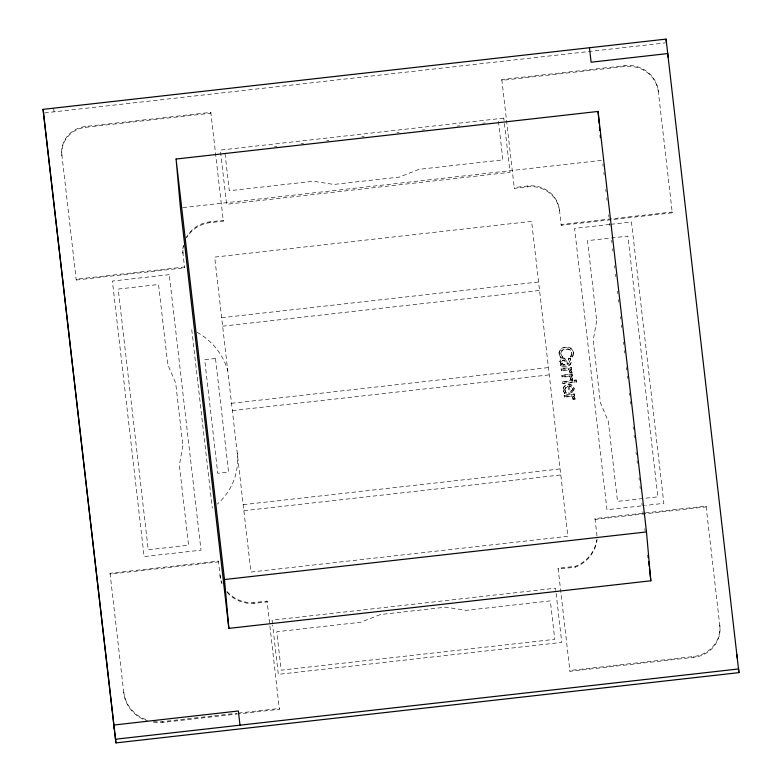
<?xml version="1.0" encoding="UTF-8"?>
<svg xmlns="http://www.w3.org/2000/svg" width="782" height="782" viewBox="0 0 782 782"><rect width="100%" height="100%" fill="white"/><g stroke="black" fill="none" stroke-linecap="round" stroke-linejoin="round"><path stroke-width="0.59" stroke-dasharray="3.91 2.93" d="M570.84 378.83L570.88 379.837L572.678 379.632L572.444 377.814L570.752 375.741L572.277 375.565L572.326 376.093L570.801 376.269L570.752 375.741M573.323 353.386L572.639 356.817C567.986 358.391 573.138 354.354 571.73 352.301L571.779 352.829C571.593 348.264 565.445 347.99 562.453 349.974C557.087 352.056 565.709 358.772 560.811 358.156L559.12 353.718L560.811 358.156M563.304 389.309C563.47 384.128 572.189 383.151 573.871 387.862M574.056 389.153L572.62 391.792L568.885 392.838L568.934 393.366L572.668 392.31L573.705 391.147L574.027 388.292L574.076 388.81C573.978 381.851 561.368 383.532 563.343 390.423L563.294 389.895L564.594 393.669L566.471 393.454L565.054 390.765M559.14 352.995C559.804 346.563 570.909 345.38 573.069 351.421M560.733 353.259C561.613 348.655 569.697 347.755 571.603 352.027M570.899 362.848C569.99 367.208 563.744 365.204 560.821 366.318L560.87 366.836C567.106 367.589 573.92 365.497 570.049 358.205L568.299 358.4L569.384 361.822L568.299 358.4M569.374 362.242C569.247 364.52 565.963 364.344 566.882 361.528M573.196 354.471L572.639 356.817M571.71 353.679L570.449 357.071M564.927 388.859L568.113 386.073L565.474 387.237L564.848 390.238L564.78 388.986M561.711 361.655L562.493 360.619L563.959 360.443L565.728 363.131M569.433 385.917L570.078 391.616C574.056 391.714 573.089 385.272 569.433 385.917L571.613 387.022L572.639 388.879M44.584 112.911L665.189 42.922M210.808 112.364L210.876 113.185L85.482 127.329A26.637 25.386 -5.1 0 0 61.925 155.53L61.846 154.709A26.637 25.386 -5.1 0 1 85.414 126.508L210.808 112.364L223.31 221.159L210.084 222.655A30.537 29.11 -5.1 0 0 186.878 237.396M658.258 90.898L658.327 91.719A30.224 28.817 -5.1 0 0 624.994 66.48L501.897 80.36L501.819 79.539L624.926 65.659A30.224 28.817 -5.1 0 1 658.258 90.898L672.276 212.812L561.212 225.333L559.472 209.967A28.719 27.38 -5.1 0 0 527.801 185.989L514.253 187.514L514.331 188.335L527.87 186.81A28.719 27.38 -5.1 0 1 559.541 210.788L559.472 209.967M274.511 146.684L276.926 146.41M301.138 143.683L303.563 143.409M326.563 140.819L328.987 140.545M361.665 136.86L364.089 136.586M396.767 132.901L399.191 132.627M422.192 130.027L424.616 129.763M457.294 126.068L459.718 125.804M482.719 123.204L485.143 122.93M182.861 207.621L602.423 160.3M185.911 238.197A30.537 29.11 -5.1 0 1 210.016 221.834L223.241 220.338L223.31 221.159M76.255 280.024L184.601 267.806L184.532 266.985L76.186 279.203L76.255 280.024L61.846 154.709M609.677 224.434L574.574 228.393L606.979 509.766L644.495 505.534M610.889 224.297L631.465 221.98L663.859 503.344L645.707 505.397M221.658 317.717L538.573 281.979M222.626 326.172L539.551 290.425M560.762 357.628L562.932 357.384L560.694 353.542L560.743 354.07M572.59 356.299L570.381 356.406M568.348 358.928L570.098 358.733L570.909 361.655L570.86 361.137M560.635 364.686L561.73 364.559L560.684 365.204L560.635 364.686L560.87 366.836M561.818 362.672L563.157 364.392L566.002 364.08L566.051 364.598L563.206 364.92L561.857 363.2L561.935 360.512L563.91 359.916L565.249 361.196L566.051 364.598M566.598 361.03L564.809 358.948L562.952 358.733A3.529 3.363 -5.1 0 0 561.134 359.456L560.704 359.857A3.128 2.981 -5.1 0 0 560.029 361.47L560.029 362.066L559.98 360.942A3.128 2.981 -5.1 0 1 560.655 359.339L561.085 358.928A3.529 3.363 -5.1 0 1 562.903 358.205C567.556 356.445 567.673 370.619 569.335 361.304M231.511 403.326L548.426 367.579M571.339 367.472L571.388 367.99L561.134 369.153L561.095 368.625L571.339 367.472L571.583 369.642L570.058 369.808L570.01 369.29L571.534 369.114L571.583 369.642M570.01 369.29L571.701 371.352L571.935 373.18C568.768 374.715 570.88 370.248 568.563 369.446L561.281 370.267L561.329 370.795L568.602 369.974L569.951 371.743M232.352 410.609L549.267 374.871M570.078 372.77L571.886 372.652L571.867 371.988M572.082 373.923L572.131 374.451L561.877 375.604L561.838 375.086L572.082 373.923L572.326 376.093M570.85 378.859L569.306 375.907L562.023 376.728L562.072 377.247L569.345 376.425L570.694 378.205M570.831 379.309L572.629 379.114L572.61 378.439M574.535 380.111L576.324 379.905L576.588 382.3L574.799 382.506L574.535 380.111L574.584 380.629L576.373 380.433L576.324 379.905M562.581 381.567L572.835 380.414L573.069 382.584L562.815 383.737L562.581 381.567L562.629 382.095L572.883 380.942L572.835 380.414M563.49 390.873L564.545 393.141L566.412 392.838M574.389 393.903L574.438 394.431L564.184 395.584L564.135 395.057L574.389 393.903L574.623 396.073L573.098 396.239L573.05 395.721L574.574 395.545L574.623 396.073M573.05 395.721L574.75 397.784L574.975 399.612C571.808 401.146 573.929 396.679 571.603 395.887L564.321 396.709L564.369 397.227L571.652 396.406L572.991 398.175M573.118 399.201L574.926 399.084L574.907 398.419M243.182 504.664L560.098 468.926M243.876 510.695L560.792 474.957M218.393 561.065L218.471 561.887L110.115 574.105L110.047 573.284L218.393 561.065L220.143 576.402A32.17 30.664 -5.1 0 0 222.039 583.91M706.058 506.062L706.136 506.883L595.082 519.414L595.004 518.593L706.058 506.062L719.86 626.108A29.481 28.103 -5.1 0 1 693.781 657.33L569.941 671.298L558.094 568.27L575.366 566.324A35.082 33.44 -5.1 0 0 596.793 540.088M227.005 591.436A32.17 30.664 -5.1 0 0 253.857 602.58L267.082 601.094L279.34 709.294L238.481 713.907M227.073 592.257A32.17 30.664 -5.1 0 0 253.925 603.401L267.161 601.915L267.082 601.094M595.004 518.593L597.194 537.772A35.082 33.44 -5.1 0 1 575.444 567.146L558.172 569.091L558.094 568.27M719.86 626.108L719.792 625.287A29.481 28.103 -5.1 0 1 693.712 656.509L569.863 670.477L569.941 671.298M153.477 721.512A35.327 33.675 -5.1 0 0 162.695 721.62L237.21 713.223M238.412 713.086L279.272 708.472L279.34 709.294M153.546 722.333A35.327 33.675 -5.1 0 0 162.764 722.441L237.278 714.044M570.058 369.808L571.75 371.88A3.382 3.226 -5.1 0 1 571.925 373.18M570.801 376.269L572.492 378.332A3.382 3.226 -5.1 0 1 572.678 379.632M573.098 396.239L574.79 398.312A3.382 3.226 -5.1 0 1 574.975 399.612M561.73 364.559L560.244 362.662M561.779 365.077L559.99 361.538M564.799 389.71L566.471 393.454M602.844 163.937L603.118 166.361M603.821 172.421L604.095 174.845M605.767 189.381L606.05 191.805M606.744 197.866L607.028 200.29M608.699 214.835L608.983 217.259M609.677 223.31L609.96 225.734M611.632 240.279L611.915 242.703M612.609 248.764L612.883 251.188M614.564 265.724L614.838 268.148M615.542 274.208L615.815 276.632M617.497 291.178L617.77 293.602M618.464 299.653L618.748 302.077M620.419 316.622L620.703 319.046M621.397 325.107L621.68 327.531M623.352 342.066L623.635 344.491M624.329 350.551L624.613 352.975M626.284 367.52L626.558 369.945M627.262 375.995L627.535 378.42M629.217 392.965L629.49 395.389M630.194 401.449L630.468 403.874M633.117 426.894L633.4 429.318M634.094 435.378L634.378 437.803M636.049 452.338L636.333 454.762M637.027 460.823L637.31 463.247M638.982 477.792L639.256 480.216M639.959 486.277L640.233 488.701M641.914 503.237L642.188 505.661M642.892 511.721L643.166 514.145M644.837 528.681L645.121 531.105M568.113 386.073L568.934 393.366M561.095 368.625L561.329 370.795M561.838 375.086L562.072 377.247M564.135 395.057L564.369 397.227M501.819 79.539L514.331 188.335M498.457 121.435L502.885 159.88L418.917 169.352L399.358 177.064L333.836 184.444L313.279 181.258L229.302 190.73L225.02 153.487M272.498 623.772L272.077 620.165L555.513 588.191L561.759 642.403L278.324 674.367L272.635 624.984M183.438 245.147A30.537 29.11 -5.1 0 0 182.861 252.439L184.601 267.806M191.746 329.652L212.303 508.153M110.047 573.284L123.8 692.95A35.327 33.675 -5.1 0 0 147.935 721.092M672.276 212.812L672.197 211.99L561.144 224.512L561.212 225.333M693.712 656.509L693.781 657.33M624.926 65.659L624.994 66.48M576.588 382.3L576.539 381.782L574.75 381.978L574.799 382.506M573.069 382.584L573.02 382.056L562.766 383.219L562.815 383.737M570.049 358.205L570.098 358.733M573.177 399.817L573.098 398.312L573.186 399.328M570.88 379.837L570.801 378.332L570.889 379.348M570.127 373.376L570.058 371.88L570.146 372.897M571.603 395.887L571.652 396.406M569.306 375.907L569.345 376.425M568.563 369.446L568.602 369.974M570.078 391.616L572.316 389.935L572.59 388.351M567.38 363.923L567.429 364.441M562.913 357.257L562.972 357.912M563.157 364.392L563.206 364.92M564.545 393.141L564.594 393.669M575.366 566.324L575.444 567.146M527.801 185.989L527.87 186.81M253.857 602.58L253.925 603.401M210.016 221.834L210.084 222.655M220.143 576.402L220.065 575.581A32.17 30.664 -5.1 0 0 221.961 583.089M182.861 252.439L182.929 253.26A30.537 29.11 -5.1 0 1 183.516 245.968M162.695 721.62L162.764 722.441M85.414 126.508L85.482 127.329M123.8 692.95L123.732 692.129A35.327 33.675 -5.1 0 0 147.857 720.271M53.704 108.16L54.036 111.846M573.372 353.904L573.284 352.144L573.333 352.662C573.157 344.08 557.41 345.781 559.169 354.236M237.259 453.189A63.088 60.136 -5.1 0 1 217.337 504.116M197.074 332.321A67.477 64.32 -5.1 0 1 227.738 370.56M182.871 445.564L179.361 465.212L188.57 545.23L148.228 549.775L118.209 289.066L158.55 284.511L167.768 364.539L175.686 383.121L182.871 445.564M596.715 320.679L593.196 340.326L600.39 402.759L608.308 421.351L617.526 501.37L657.867 496.824L627.848 236.105L587.497 240.651L596.715 320.679M380.277 614.554L360.727 622.257L276.76 631.729L281.188 670.174L554.761 639.324L550.332 600.879L466.365 610.351L445.799 607.164L380.277 614.554M503.784 118.111L220.348 150.076L226.594 204.288L510.03 172.323L503.784 118.111M531.594 221.374L214.679 257.112L250.944 572.043L567.859 536.296L531.594 221.374M169.264 274.648L112.383 281.061L144.113 556.579L200.994 550.166L169.264 274.648M215.5 358.479L204.669 359.7L217.748 473.276L228.579 472.054L215.5 358.479"/><path stroke-width="1.17" d="M43.069 109.363L666.068 39.1L738.931 672.637L115.931 742.9L43.069 109.363L115.931 742.9M176.077 159.039L598.064 111.445L646.479 531.936L650.839 580.791L228.852 628.386L180.437 207.895L176.077 159.039L224.493 579.53L228.852 628.386M224.493 579.53L646.479 531.936M115.599 739.215L738.599 668.952L738.931 672.637M589.462 47.741L591.124 62.208L667.74 53.567L668.063 57.252M647.916 555.347L648.19 557.771M648.61 561.408L649.168 566.256M649.451 568.67L650.839 580.791M239.996 725.188L238.363 710.985L113.967 725.022L114.289 728.707M736.967 654.759L737.289 658.444M666.068 39.1L666.401 42.785M598.064 111.445L599.129 123.361M599.442 126.938L599.765 130.506M600.185 135.276L600.4 137.661"/></g></svg>
